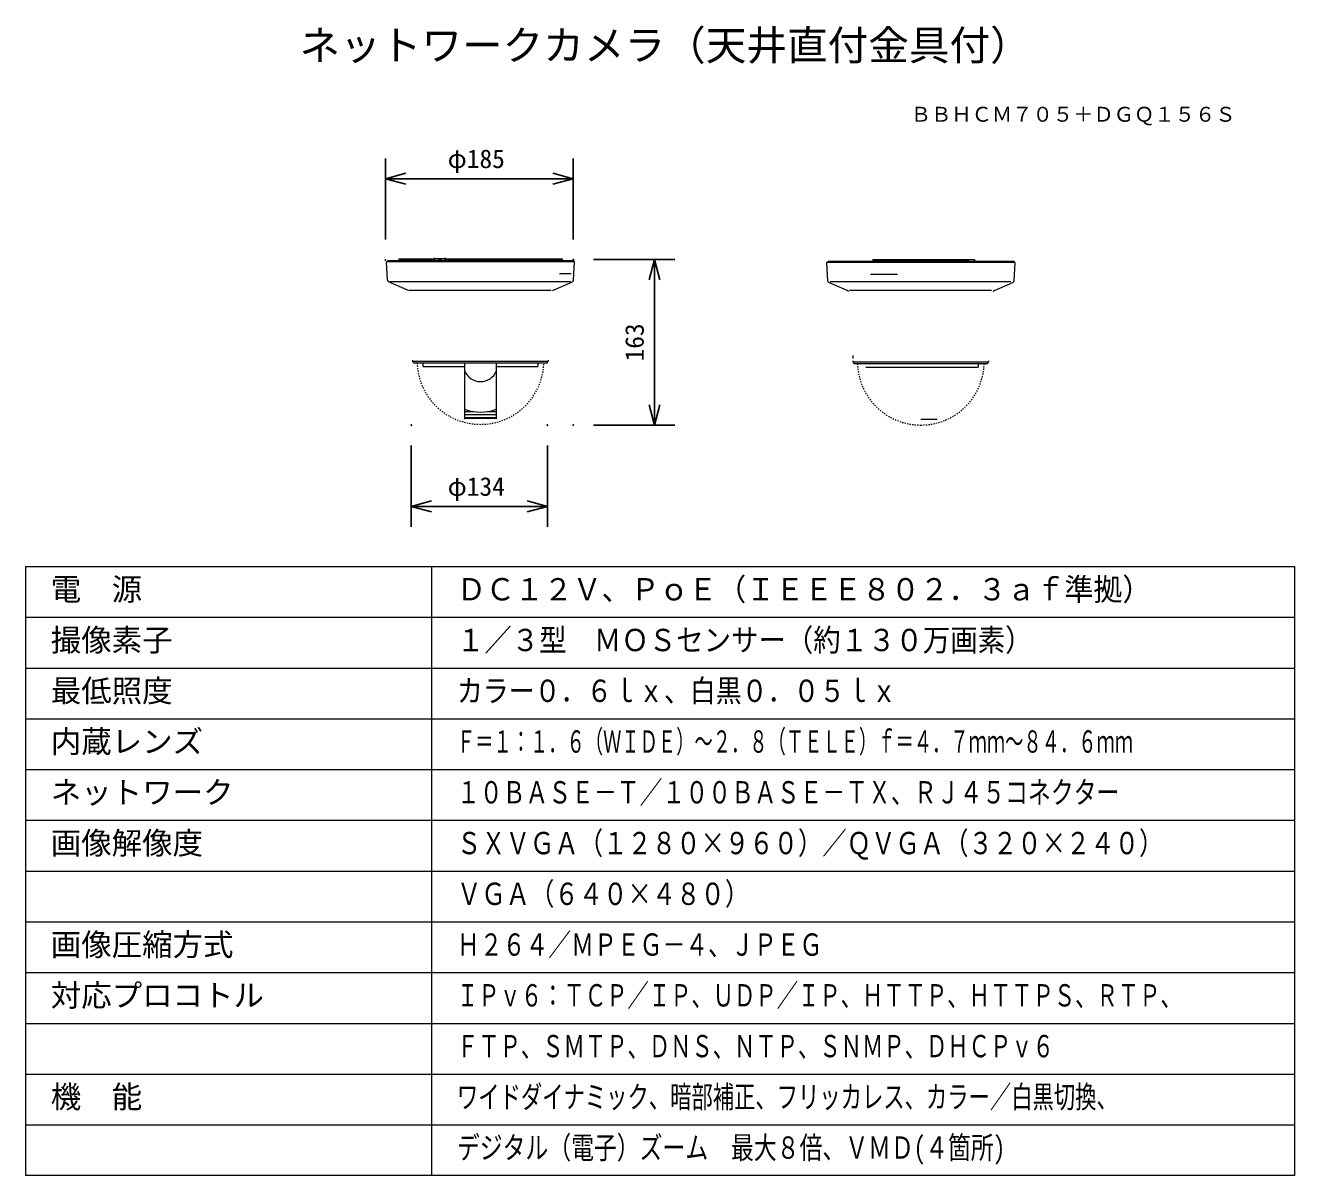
# Model space of a CAD drawing. Units: millimetres, scale not verified. Extents: x -62 to 63, y -56 to 57.
import ezdxf
from ezdxf.enums import TextEntityAlignment as Align

# ---------------------------------------------------------------- set-up
doc = ezdxf.new("R2010")
doc.units = ezdxf.units.MM
doc.header["$LTSCALE"] = 0.125
doc.header["$PDMODE"] = 32
doc.header["$PDSIZE"] = 0.0625
doc.linetypes.add('USER1', pattern=[4, 1, -1, 1, -1])
for name, color, linetype, lineweight in [('0-0_0', 7, 'Continuous', 25), ('0-1_WAKU', 1, 'Continuous', 18), ('0-5_GAIKEI', 1, 'Continuous', 18), ('0-6_SUNPO', 7, 'Continuous', 25)]:
    doc.layers.add(name, color=color, linetype=linetype, lineweight=lineweight)
for name, color, linetype in [('0-2_MOJI1', 7, 'Continuous'), ('0-3_TOUROKU', 7, 'Continuous'), ('0-4_Defpoints', 7, 'Continuous')]:
    doc.layers.add(name, color=color, linetype=linetype)
doc.styles.add('ＭＳ ゴシック', font='')
doc.styles.get('ＭＳ ゴシック').set_extended_font_data('MS Gothic')

# ---------------------------------------------------------------- blocks, each defined once
blk = doc.blocks.new('_OPEN30')
at = {"layer": '0-0_0'}
blk.add_line((0, 0), (-1, 0), dxfattribs=at)
blk.add_lwpolyline([(-1, 0.26795), (0, 0), (-1, -0.26795)], dxfattribs=at)
blk = doc.blocks.new('D6')
at = {"layer": '0-4_Defpoints'}
for p in [(-29.4701, 8.5316), (-16.0703, 8.5316), (-16.0703, 0.5316)]:
    blk.add_point(p, dxfattribs=at)
at = {"layer": '0-6_SUNPO'}
for p, q in [((-29.4701, 6.5316), (-29.4701, -1.4684)), ((-16.0703, 6.5316), (-16.0703, -1.4684)), ((-27.4701, 0.5316), (-18.0703, 0.5316))]:
    blk.add_line(p, q, dxfattribs=at)
at = {"layer": '0-6_SUNPO', "xscale": 2, "yscale": 2, "rotation": 180}
blk.add_blockref('_OPEN30', (-29.4701, 0.5316), dxfattribs=at)
at = {"layer": '0-6_SUNPO', "xscale": 2, "yscale": 2}
blk.add_blockref('_OPEN30', (-16.0703, 0.5316), dxfattribs=at)
at = {"layer": '0-6_SUNPO', "style": 'ＭＳ ゴシック'}
blk.add_text('φ134', height=1.833, dxfattribs=at).set_placement((-25.8952, 1.0316), align=Align.BOTTOM_LEFT)
blk = doc.blocks.new('D5')
at = {"layer": '0-4_Defpoints'}
for p in [(-13.5203, 24.8466), (-5.5203, 24.8466), (-13.5203, 8.5466)]:
    blk.add_point(p, dxfattribs=at)
at = {"layer": '0-6_SUNPO'}
for p, q in [((-11.5203, 24.8466), (-3.5203, 24.8466)), ((-5.5203, 10.5466), (-5.5203, 22.8466)), ((-11.5203, 8.5466), (-3.5203, 8.5466))]:
    blk.add_line(p, q, dxfattribs=at)
at = {"layer": '0-6_SUNPO', "xscale": 2, "yscale": 2}
for p, rotation in [((-5.5203, 24.8466), 90), ((-5.5203, 8.5466), 270)]:
    blk.add_blockref('_OPEN30', p, dxfattribs=dict(at, rotation=rotation))
at = {"layer": '0-6_SUNPO', "style": 'ＭＳ ゴシック'}
blk.add_text('163', height=1.833, rotation=90, dxfattribs=at).set_placement((-6.0203, 14.8216), align=Align.BOTTOM_LEFT)
blk = doc.blocks.new('D4')
at = {"layer": '0-4_Defpoints'}
for p in [(-13.5203, 32.8121), (-32.0202, 24.8121), (-13.5203, 24.8121)]:
    blk.add_point(p, dxfattribs=at)
at = {"layer": '0-6_SUNPO'}
for p, q in [((-32.0202, 26.8121), (-32.0202, 34.8121)), ((-13.5203, 26.8121), (-13.5203, 34.8121)), ((-30.0202, 32.8121), (-15.5203, 32.8121))]:
    blk.add_line(p, q, dxfattribs=at)
at = {"layer": '0-6_SUNPO', "xscale": 2, "yscale": 2, "rotation": 180}
blk.add_blockref('_OPEN30', (-32.0202, 32.8121), dxfattribs=at)
at = {"layer": '0-6_SUNPO', "xscale": 2, "yscale": 2}
blk.add_blockref('_OPEN30', (-13.5203, 32.8121), dxfattribs=at)
at = {"layer": '0-6_SUNPO', "style": 'ＭＳ ゴシック'}
blk.add_text('φ185', height=1.833, dxfattribs=at).set_placement((-25.8952, 33.3121), align=Align.BOTTOM_LEFT)

msp = doc.modelspace()

# ---------------------------------------------------------------- linework, layer by layer
at = {"layer": '0-1_WAKU', "color": 4}
for p, q in [((-62.4967, 3.5052), (62.5033, 3.5052)), ((-62.4967, 3.5052), (-62.4967, -56.4948)), ((-22.4967, 3.5052), (-22.4967, -56.4948)), ((62.5033, 3.5052), (62.5033, -56.4948)), ((62.5033, -56.4948), (-62.4967, -56.4948))]:
    msp.add_line(p, q, dxfattribs=at)
at = {"layer": '0-1_WAKU'}
for p, q in [((-62.4967, -1.4948), (62.5033, -1.4948)), ((-62.4967, -6.4948), (62.5033, -6.4948)), ((-62.4967, -11.4948), (62.5033, -11.4948)), ((-62.4967, -16.4948), (62.5033, -16.4948)), ((-62.4967, -21.4948), (62.5033, -21.4948)), ((-62.4967, -26.4948), (62.5033, -26.4948)), ((-62.4967, -31.4948), (62.5033, -31.4948)), ((-62.4967, -36.4948), (62.5033, -36.4948)), ((-62.4967, -41.4948), (62.5033, -41.4948)), ((-62.4967, -46.4948), (62.5033, -46.4948)), ((-62.4967, -51.4948), (62.5033, -51.4948))]:
    msp.add_line(p, q, dxfattribs=at)
at = {"layer": '0-5_GAIKEI'}
for p, q in [((-25.7191, 33.8067), (-22.2728, 33.8067)), ((-25.7191, 33.8067), (-25.7191, 33.6867)), ((-24.8728, 33.6867), (-24.8728, 33.8067)), ((-22.4728, 33.6867), (-22.4728, 33.8067)), ((-22.271, 33.8234), (-22.2728, 33.8185)), ((-22.2728, 33.6567), (-22.2728, 33.8185)), ((-22.2652, 33.8284), (-22.271, 33.8234)), ((-22.2559, 33.8329), (-22.2652, 33.8284)), ((-22.2436, 33.8368), (-22.2559, 33.8329)), ((-22.2285, 33.84), (-22.2436, 33.8368)), ((-22.2111, 33.8424), (-22.2285, 33.84)), ((-22.1919, 33.8439), (-22.2111, 33.8424)), ((-22.1728, 33.8444), (-22.1919, 33.8439)), ((-22.1728, 33.8444), (-21.1728, 33.8444)), ((-21.7172, 33.7641), (-21.7021, 33.7673)), ((-21.1537, 33.8439), (-21.1728, 33.8444)), ((-21.1346, 33.8424), (-21.1537, 33.8439)), ((-21.1172, 33.84), (-21.1346, 33.8424)), ((-21.1021, 33.8368), (-21.1172, 33.84)), ((-21.0897, 33.8329), (-21.1021, 33.8368)), ((-21.0804, 33.8284), (-21.0897, 33.8329)), ((-21.0893, 33.7481), (-21.0803, 33.7518)), ((-21.0747, 33.8234), (-21.0804, 33.8284)), ((-21.0803, 33.7518), (-21.0747, 33.756)), ((-21.0728, 33.8185), (-21.0747, 33.8234)), ((-21.0747, 33.756), (-21.0728, 33.7602)), ((-21.0728, 33.6567), (-21.0728, 33.8185)), ((-21.0728, 33.8067), (-9.6237, 33.8067)), ((-20.8728, 33.8067), (-20.8728, 33.6867)), ((-9.6237, 33.8067), (-9.6237, 33.6867)), ((-8.6735, 33.5067), (-26.9228, 33.5067)), ((-25.7191, 33.6867), (-22.2728, 33.6867)), ((-23.9928, 33.6567), (-23.9928, 33.6867)), ((-23.8728, 33.6867), (-23.8728, 33.6567)), ((-23.3623, 33.6867), (-23.3623, 33.6567)), ((-23.1755, 33.6867), (-23.1755, 33.6567)), ((-23.0143, 33.6867), (-23.0143, 33.6567)), ((-22.2728, 33.7149), (-22.271, 33.71)), ((-22.271, 33.6907), (-22.2728, 33.6956)), ((-22.2652, 33.6857), (-22.271, 33.6907)), ((-22.2559, 33.6812), (-22.2652, 33.6857)), ((-22.2436, 33.6773), (-22.2559, 33.6812)), ((-22.2285, 33.6741), (-22.2436, 33.6773)), ((-22.2111, 33.6717), (-22.2285, 33.6741)), ((-22.1919, 33.6702), (-22.2111, 33.6717)), ((-22.1728, 33.6697), (-22.1919, 33.6702)), ((-22.1728, 33.6697), (-21.7728, 33.6697)), ((-21.7728, 33.6891), (-21.7537, 33.6895)), ((-21.7537, 33.6702), (-21.7728, 33.6697)), ((-21.7537, 33.6895), (-21.7346, 33.691)), ((-21.7346, 33.6717), (-21.7537, 33.6702)), ((-21.7346, 33.691), (-21.7172, 33.6934)), ((-21.7172, 33.6741), (-21.7346, 33.6717)), ((-21.7021, 33.6773), (-21.7172, 33.6741)), ((-21.7021, 33.6966), (-21.6897, 33.7006)), ((-21.6897, 33.6812), (-21.7021, 33.6773)), ((-21.6897, 33.7006), (-21.6804, 33.7051)), ((-21.6804, 33.6857), (-21.6897, 33.6812)), ((-21.6804, 33.7051), (-21.6747, 33.71)), ((-21.6747, 33.6907), (-21.6804, 33.6857)), ((-21.6747, 33.71), (-21.6728, 33.7149)), ((-21.6728, 33.6956), (-21.6747, 33.6907)), ((-21.6728, 33.7214), (-21.6709, 33.7257)), ((-21.6728, 33.6956), (-21.6728, 33.7214)), ((-21.6728, 33.7021), (-21.6709, 33.7064)), ((-21.6709, 33.7257), (-21.6654, 33.7298)), ((-21.6709, 33.7064), (-21.6654, 33.7105)), ((-21.6654, 33.7298), (-21.6565, 33.7335)), ((-21.6654, 33.7105), (-21.6565, 33.7142)), ((-21.6565, 33.7335), (-21.6446, 33.7366)), ((-21.6565, 33.7142), (-21.6446, 33.7173)), ((-21.6446, 33.7366), (-21.6304, 33.7389)), ((-21.6446, 33.7173), (-21.6304, 33.7196)), ((-21.6304, 33.7389), (-21.6145, 33.7403)), ((-21.6304, 33.7196), (-21.6145, 33.721)), ((-21.6145, 33.7403), (-21.5978, 33.7408)), ((-21.6145, 33.721), (-21.5978, 33.7215)), ((-21.5978, 33.7408), (-21.5811, 33.7403)), ((-21.5978, 33.7215), (-21.5811, 33.721)), ((-21.5811, 33.7403), (-21.5653, 33.7389)), ((-21.5811, 33.721), (-21.5653, 33.7196)), ((-21.5653, 33.7389), (-21.5511, 33.7366)), ((-21.5653, 33.7196), (-21.5511, 33.7173)), ((-21.5511, 33.7366), (-21.5392, 33.7335)), ((-21.5511, 33.7173), (-21.5392, 33.7142)), ((-21.5392, 33.7335), (-21.5303, 33.7298)), ((-21.5392, 33.7142), (-21.5303, 33.7105)), ((-21.5303, 33.7298), (-21.5247, 33.7257)), ((-21.5303, 33.7105), (-21.5247, 33.7064)), ((-21.5247, 33.7257), (-21.5228, 33.7214)), ((-21.5247, 33.7064), (-21.5228, 33.7021)), ((-21.5228, 33.6567), (-21.5228, 33.7214)), ((-21.2228, 33.7214), (-21.2209, 33.7257)), ((-21.2228, 33.6567), (-21.2228, 33.7214)), ((-21.2228, 33.7021), (-21.2209, 33.7064)), ((-21.2209, 33.7257), (-21.2154, 33.7298)), ((-21.2209, 33.7064), (-21.2154, 33.7105)), ((-21.2154, 33.7298), (-21.2065, 33.7335)), ((-21.2154, 33.7105), (-21.2065, 33.7142)), ((-21.2065, 33.7335), (-21.1946, 33.7366)), ((-21.2065, 33.7142), (-21.1946, 33.7173)), ((-21.1946, 33.7366), (-21.1804, 33.7389)), ((-21.1946, 33.7173), (-21.1804, 33.7196)), ((-21.1804, 33.7389), (-21.1645, 33.7403)), ((-21.1804, 33.7196), (-21.1645, 33.721)), ((-21.1645, 33.7403), (-21.1313, 33.7413)), ((-21.1313, 33.722), (-21.1645, 33.721)), ((-21.1313, 33.7413), (-21.1153, 33.7427)), ((-21.1153, 33.7234), (-21.1313, 33.722)), ((-21.1153, 33.7427), (-21.101, 33.7451)), ((-21.101, 33.7258), (-21.1153, 33.7234)), ((-21.101, 33.7451), (-21.0893, 33.7481)), ((-21.0893, 33.7288), (-21.101, 33.7258)), ((-21.0803, 33.7325), (-21.0893, 33.7288)), ((-21.0747, 33.7366), (-21.0803, 33.7325)), ((-21.0728, 33.7409), (-21.0747, 33.7366)), ((-21.0728, 33.6867), (-9.6237, 33.6867)), ((-13.5148, 33.6567), (-13.4728, 33.6867)), ((-11.4728, 33.6867), (-11.4728, 33.6567)), ((-11.3528, 33.6867), (-11.3528, 33.6567)), ((-9.4429, 33.5267), (-10.0597, 33.5267)), ((-9.4428, 33.5267), (-9.4428, 33.5067)), ((-8.4229, 33.5067), (-8.6454, 33.5067)), ((20.4666, 33.4381), (16.4433, 33.4381)), ((34.9381, 33.4381), (20.4787, 33.4381)), ((20.9749, 33.7381), (30.92, 33.7381)), ((20.9749, 33.7381), (20.9749, 33.6181)), ((20.975, 33.6181), (23.4432, 33.6181)), ((23.4432, 33.6181), (27.9432, 33.6181)), ((30.4057, 33.6181), (27.9432, 33.6181)), ((30.4057, 33.5881), (30.4057, 33.6181)), ((30.92, 33.7381), (30.9484, 33.7322)), ((30.9484, 33.7322), (30.974, 33.7152)), ((30.974, 33.7152), (30.9943, 33.6887)), ((30.9943, 33.6887), (31.0074, 33.6552)), ((31.0074, 33.6552), (31.0119, 33.6181)), ((31.0119, 33.6181), (31.0119, 33.5881)), ((-26.6084, 31.5827), (-8.8061, 31.5827)), ((-9.908, 32.3567), (-8.7517, 32.3567)), ((16.7576, 31.5827), (34.56, 31.5827)), ((20.7359, 32.2881), (23.3953, 32.2881)), ((-24.7074, 30.7171), (-10.7072, 30.7171)), ((18.6586, 30.7171), (32.6589, 30.7171)), ((-24.3464, 23.7204), (-10.9993, 23.7204)), ((-23.3189, 23.1999), (-19.2871, 23.1999)), ((-19.2228, 18.136), (-19.2228, 23.5567)), ((-16.1228, 23.5567), (-16.1228, 18.136)), ((-16.0585, 23.1999), (-12.0268, 23.1999)), ((19.0197, 23.6518), (32.3668, 23.6518)), ((20.2828, 23.1313), (31.3393, 23.1313)), ((-19.2228, 18.7753), (-18.3765, 18.7753)), ((-16.9692, 18.7753), (-16.1228, 18.7753)), ((-19.2728, 18.086), (-19.2869, 18.088)), ((-16.1228, 18.4431), (-19.2228, 18.4431)), ((-16.1228, 18.136), (-19.2228, 18.136)), ((-16.0588, 18.088), (-16.0728, 18.086))]:
    msp.add_line(p, q, dxfattribs=at)
at = {"layer": '0-5_GAIKEI', "color": 7}
for p, q in [((-26.7733, 33.6567), (-8.5723, 33.6567)), ((-8.4229, 33.5067), (-8.5723, 33.6567)), ((-8.512, 31.6974), (-8.4229, 33.5067)), ((16.5927, 33.5881), (21.0475, 33.5881)), ((23.737, 33.5881), (34.7938, 33.5881)), ((34.9432, 33.4381), (34.7938, 33.5881)), ((34.9432, 33.4381), (34.854, 31.6288)), ((-24.9235, 30.7524), (-26.7234, 31.5371)), ((-10.4221, 30.7524), (-8.6223, 31.5371)), ((18.4425, 30.6838), (16.6427, 31.4685)), ((32.9439, 30.6838), (34.7438, 31.4685)), ((19.0042, 24.2875), (18.9959, 23.9802)), ((-24.2528, 23.5567), (-24.3464, 23.7204)), ((-24.2528, 23.5567), (-11.0928, 23.5567)), ((-11.0928, 23.5567), (-10.9993, 23.7204)), ((19.1132, 23.4881), (19.0197, 23.6518)), ((19.1133, 23.4881), (32.2731, 23.4881)), ((20.2828, 23.1313), (20.2808, 23.1313)), ((32.2732, 23.4881), (32.3668, 23.6518)), ((-16.0728, 18.086), (-19.2728, 18.086)), ((25.6932, 18.0194), (27.3073, 18.0194)), ((25.6932, 18.0194), (25.6932, 18.0174)), ((25.6932, 18.0174), (27.2864, 18.0174)), ((27.2932, 18.0174), (27.3073, 18.0194))]:
    msp.add_line(p, q, dxfattribs=at)
for points in [[(-26.8336, 31.6974), (-26.9228, 33.5067), (-26.7734, 33.6567)], [(16.5324, 31.6288), (16.4433, 33.4381), (16.5927, 33.5881)]]:
    msp.add_lwpolyline(points, dxfattribs=at)
for centre, radius, start, end in [((-26.6345, 31.7162), 0.2, 185.41711, 243.63034), ((-8.7111, 31.7162), 0.2, 296.36966, 354.58289), ((16.7315, 31.6477), 0.2, 185.41711, 243.63034), ((34.6549, 31.6477), 0.2, 296.36966, 354.58289), ((-25.0652, 30.3783), 0.4, 43.42946, 69.25739), ((-10.2804, 30.3783), 0.4, 110.74261, 136.57054), ((18.3008, 30.3097), 0.4, 43.42946, 69.25739), ((33.0856, 30.3097), 0.4, 110.74261, 136.57054), ((-24.1727, 23.8196), 0.2, 179.78737, 209.74488), ((-11.1729, 23.8196), 0.2, 330.25512, 0.21263), ((19.1933, 23.7511), 0.2, 179.78737, 209.74492), ((32.1931, 23.7511), 0.2, 330.25508, 0.21263), ((-63.2901, 21.6828), 40, 2.17369, 2.68558), ((27.9445, 21.6828), 40, 177.31442, 177.82631), ((71.3105, 21.6142), 40, 177.31442, 177.82631)]:
    msp.add_arc(centre, radius, start, end, dxfattribs=at)
at = {"layer": '0-5_GAIKEI', "linetype": 'USER1'}
for centre, start, end in [((-17.6728, 23.7567), 181.83772, 358.16228), ((25.6932, 23.6881), 181.83772, 270), ((25.6932, 23.6881), 270, 358.16228)]:
    msp.add_arc(centre, 6.25, start, end, dxfattribs=at)
at = {"layer": '0-5_GAIKEI'}
for centre, radius, start, end in [((-17.6728, 23.4067), 1.6836, 202.58, 337.42), ((-17.6728, 22.8067), 4.1, 247.78063, 292.21937), ((-19.2728, 18.136), 0.05, 270, 359.99989), ((-16.0728, 18.136), 0.05, 180, 270)]:
    msp.add_arc(centre, radius, start, end, dxfattribs=at)

# ---------------------------------------------------------------- block references
at = {"layer": '0-6_SUNPO'}
for name in ['D4', 'D5', 'D6']:
    msp.add_blockref(name, (4.9796, 8.8915), dxfattribs=at)

# ---------------------------------------------------------------- texts
at = {"layer": '0-2_MOJI1', "style": 'ＭＳ ゴシック'}
for s, height, p in [('ネットワークカメラ（天井直付金具付）', 2.933, (-35.4967, 52.5052)), ('電\u3000源', 2.199, (-59.9967, -0.4948)), ('撮像素子', 2.199, (-59.9967, -5.4948)), ('最低照度', 2.199, (-59.9967, -10.4948)), ('内蔵レンズ', 2.199, (-59.9967, -15.4948)), ('ネットワーク', 2.199, (-59.9967, -20.4948)), ('画像解像度', 2.199, (-59.9967, -25.4948)), ('画像圧縮方式', 2.199, (-59.9967, -35.4948)), ('対応プロコトル', 2.199, (-59.9967, -40.4948)), ('機\u3000能', 2.199, (-59.9967, -50.4948))]:
    msp.add_text(s, height=height, dxfattribs=at).set_placement(p, align=Align.BOTTOM_LEFT)
for s, width, p in [('ＤＣ１２Ｖ、ＰｏＥ（ＩＥＥＥ８０２．３ａｆ準拠）', 0.95, (-19.9967, -0.4948)), ('１／３型\u3000ＭＯＳセンサー（約１３０万画素）', 0.9, (-19.9967, -5.4948)), ('カラー０．６ｌｘ、白黒０．０５ｌｘ', 0.85, (-19.9967, -10.4948)), ('Ｆ＝１：１．６（ＷＩＤＥ）～２．８（ＴＥＬＥ）ｆ＝４．７ｍｍ～８４．６ｍｍ', 0.6, (-19.9967, -15.4948)), ('１０ＢＡＳＥ－Ｔ／１００ＢＡＳＥ－ＴＸ、ＲＪ４５コネクター', 0.75, (-19.9967, -20.4948)), ('ＳＸＶＧＡ（１２８０×９６０）／ＱＶＧＡ（３２０×２４０）', 0.8, (-19.9967, -25.4948)), ('ＶＧＡ（６４０×４８０）', 0.8, (-19.9967, -30.4948)), ('Ｈ２６４／ＭＰＥＧ－４、ＪＰＥＧ', 0.75, (-19.9967, -35.4948)), ('ＩＰｖ６：ＴＣＰ／ＩＰ、ＵＤＰ／ＩＰ、ＨＴＴＰ、ＨＴＴＰＳ、ＲＴＰ、', 0.7, (-19.9967, -40.4948)), ('ＦＴＰ、ＳＭＴＰ、ＤＮＳ、ＮＴＰ、ＳＮＭＰ、ＤＨＣＰｖ６', 0.7, (-19.9967, -45.4948)), ('ワイドダイナミック、暗部補正、フリッカレス、カラー／白黒切換、', 0.7, (-19.9967, -50.4948)), ('デジタル（電子）ズーム\u3000最大８倍、ＶＭＤ(４箇所)', 0.75, (-19.9967, -55.4948))]:
    msp.add_text(s, height=2.199, dxfattribs=dict(at, width=width)).set_placement(p, align=Align.BOTTOM_LEFT)
at = {"layer": '0-3_TOUROKU', "style": 'ＭＳ ゴシック'}
msp.add_text('ＢＢＨＣＭ７０５＋ＤＧＱ１５６Ｓ', height=1.466, dxfattribs=at).set_placement((24.6933, 46.8794), align=Align.BOTTOM_LEFT)

doc.saveas('drawing.dxf')
